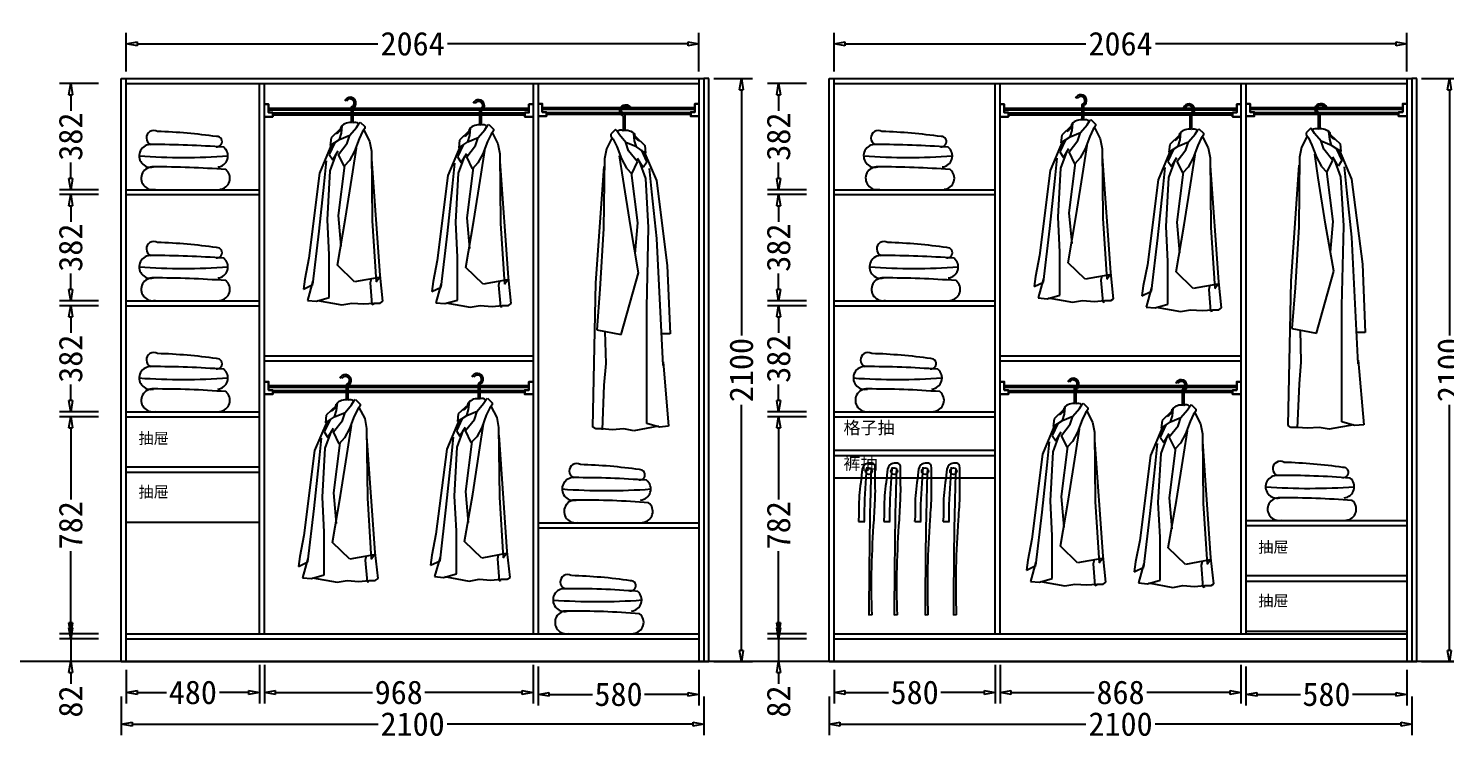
# Model space of a CAD drawing. Header units: millimetres. Extents: x 304407 to 361076, y -1262425 to -1203358.
# Drawn here: x 316973 to 322080, y -1225863 to -1223301 of the extents above; entities that cross this region are included whole.
import ezdxf

# ---------------------------------------------------------------- set-up
doc = ezdxf.new("R2010")
doc.units = ezdxf.units.MM
doc.header["$LTSCALE"] = 20
doc.layers.get('Defpoints').update_dxf_attribs({"color": 250})
for name, color, linetype in [('4', 1, 'Continuous'), ('6', 6, 'Continuous'), ('8', 8, 'Continuous'), ('LAYER10', 11, 'Continuous'), ('LAYER8', 11, 'Continuous'), ('图层3', 4, 'Continuous'), ('墙体', 40, 'Continuous')]:
    doc.layers.add(name, color=color, linetype=linetype)
doc.styles.get("Standard").update_dxf_attribs({"font": 'SimSun.ttf', "height": 85})
doc.styles.add('text', font='SimSun.ttf', dxfattribs={"height": 85})
doc.dimstyles.new('周文晶', dxfattribs={"dimtxt": 70, "dimasz": 40, "dimexe": 40, "dimexo": 30, "dimgap": 10, "dimtad": 0, "dimdec": 0, "dimtxsty": 'Standard', "dimblk": 'CLOSEDBLANK', "dimcen": 200, "dimclrd": 256, "dimclre": 256, "dimadec": 0, "dimazin": 0, "dimtfac": 1, "dimtdec": 0, "dimtmove": 0, "dimatfit": 3, "dimldrblk": 'CLOSEDBLANK', "dimfxl": 100, "dimfxlon": 1, "dimarcsym": 0})

# ---------------------------------------------------------------- blocks, each defined once
blk = doc.blocks.new('_ClosedBlank')
at = {"color": 0, "linetype": 'ByBlock', "lineweight": -2}
for p, q in [((-1, 0.17), (0, 0)), ((-1, 0.17), (-1, -0.17)), ((0, 0), (-1, -0.17))]:
    blk.add_line(p, q, dxfattribs=at)
blk = doc.blocks.new('*D785')
at = {"lineweight": -2, "transparency": 16777216}
for p, q in [((317325.4, -1225611.8), (317325.4, -1225733.3)), ((317805.4, -1225593.3), (317805.4, -1225733.3)), ((317365.4, -1225693.3), (317470, -1225693.3)), ((317765.4, -1225693.3), (317660.9, -1225693.3))]:
    blk.add_line(p, q, dxfattribs=at)
at = {"layer": 'Defpoints', "color": 0, "transparency": 16777216}
for p in [(317805.4, -1225481.8), (317325.4, -1225581.8), (317805.4, -1225693.3)]:
    blk.add_point(p, dxfattribs=at)
at = {"lineweight": -2, "transparency": 16777216, "xscale": 40, "yscale": 40, "zscale": 40, "rotation": 180}
blk.add_blockref('_ClosedBlank', (317325.4, -1225693.3), dxfattribs=at)
at = {"lineweight": -2, "transparency": 16777216, "xscale": 40, "yscale": 40, "zscale": 40}
blk.add_blockref('_ClosedBlank', (317805.4, -1225693.3), dxfattribs=at)
at = {"color": 0, "transparency": 16777216, "insert": (317565.4, -1225693.3), "char_height": 85, "attachment_point": 5}
blk.add_mtext('480', dxfattribs=at)
blk = doc.blocks.new('*D786')
at = {"lineweight": -2, "transparency": 16777216}
for p, q in [((317823.4, -1225593.3), (317823.4, -1225733.3)), ((318791.4, -1225593.3), (318791.4, -1225733.3)), ((317863.4, -1225693.3), (318212.9, -1225693.3)), ((318751.4, -1225693.3), (318402, -1225693.3))]:
    blk.add_line(p, q, dxfattribs=at)
at = {"layer": 'Defpoints', "color": 0, "transparency": 16777216}
for p in [(317823.4, -1223499.8), (318791.4, -1225481.8), (318791.4, -1225693.3)]:
    blk.add_point(p, dxfattribs=at)
at = {"lineweight": -2, "transparency": 16777216, "xscale": 40, "yscale": 40, "zscale": 40, "rotation": 180}
blk.add_blockref('_ClosedBlank', (317823.4, -1225693.3), dxfattribs=at)
at = {"lineweight": -2, "transparency": 16777216, "xscale": 40, "yscale": 40, "zscale": 40}
blk.add_blockref('_ClosedBlank', (318791.4, -1225693.3), dxfattribs=at)
at = {"color": 0, "transparency": 16777216, "insert": (318307.4, -1225693.3), "char_height": 85, "attachment_point": 5}
blk.add_mtext('968', dxfattribs=at)
blk = doc.blocks.new('*D787')
at = {"lineweight": -2, "transparency": 16777216}
for p, q in [((317325.4, -1223456.4), (317325.4, -1223316.4)), ((319389.4, -1223456.4), (319389.4, -1223316.4)), ((317365.4, -1223356.4), (318231.7, -1223356.4)), ((319349.4, -1223356.4), (318483.1, -1223356.4))]:
    blk.add_line(p, q, dxfattribs=at)
at = {"layer": 'Defpoints', "color": 0, "transparency": 16777216}
for p in [(319389.4, -1223356.4), (317325.4, -1223499.8), (319389.4, -1223499.8)]:
    blk.add_point(p, dxfattribs=at)
at = {"lineweight": -2, "transparency": 16777216, "xscale": 40, "yscale": 40, "zscale": 40, "rotation": 180}
blk.add_blockref('_ClosedBlank', (317325.4, -1223356.4), dxfattribs=at)
at = {"lineweight": -2, "transparency": 16777216, "xscale": 40, "yscale": 40, "zscale": 40}
blk.add_blockref('_ClosedBlank', (319389.4, -1223356.4), dxfattribs=at)
at = {"color": 0, "transparency": 16777216, "insert": (318357.4, -1223356.4), "char_height": 85, "attachment_point": 5}
blk.add_mtext('2064', dxfattribs=at)
blk = doc.blocks.new('*D788')
at = {"lineweight": -2, "transparency": 16777216}
for p, q in [((317307.4, -1225707.4), (317307.4, -1225847.4)), ((319407.4, -1225707.4), (319407.4, -1225847.4)), ((317347.4, -1225807.4), (318232.7, -1225807.4)), ((319367.4, -1225807.4), (318482.2, -1225807.4))]:
    blk.add_line(p, q, dxfattribs=at)
at = {"layer": 'Defpoints', "color": 0, "transparency": 16777216}
for p in [(317307.4, -1225581.8), (319407.4, -1225581.8), (319407.4, -1225807.4)]:
    blk.add_point(p, dxfattribs=at)
at = {"lineweight": -2, "transparency": 16777216, "xscale": 40, "yscale": 40, "zscale": 40, "rotation": 180}
blk.add_blockref('_ClosedBlank', (317307.4, -1225807.4), dxfattribs=at)
at = {"lineweight": -2, "transparency": 16777216, "xscale": 40, "yscale": 40, "zscale": 40}
blk.add_blockref('_ClosedBlank', (319407.4, -1225807.4), dxfattribs=at)
at = {"color": 0, "transparency": 16777216, "insert": (318357.4, -1225807.4), "char_height": 85, "attachment_point": 5}
blk.add_mtext('2100', dxfattribs=at)
blk = doc.blocks.new('*D789')
at = {"lineweight": -2, "transparency": 16777216}
for p, q in [((317125.2, -1225459.8), (317125.2, -1225419.8)), ((317225.2, -1225499.8), (317085.2, -1225499.8)), ((317125.2, -1225499.8), (317125.2, -1225581.8)), ((317225.2, -1225581.8), (317085.2, -1225581.8)), ((317125.2, -1225621.8), (317125.2, -1225661.8))]:
    blk.add_line(p, q, dxfattribs=at)
at = {"layer": 'Defpoints', "color": 0, "transparency": 16777216}
for p in [(317125.2, -1225499.8), (317325.4, -1225499.8), (317307.4, -1225581.8)]:
    blk.add_point(p, dxfattribs=at)
at = {"lineweight": -2, "transparency": 16777216, "xscale": 40, "yscale": 40, "zscale": 40}
for p, rotation in [((317125.2, -1225499.8), 270), ((317125.2, -1225581.8), 90)]:
    blk.add_blockref('_ClosedBlank', p, dxfattribs=dict(at, rotation=rotation))
at = {"color": 0, "transparency": 16777216, "insert": (317125.2, -1225725.9), "char_height": 85, "attachment_point": 5, "rotation": 90}
blk.add_mtext('82', dxfattribs=at)
blk = doc.blocks.new('*D790')
at = {"lineweight": -2, "transparency": 16777216}
for p, q in [((317225.2, -1224699.8), (317085.2, -1224699.8)), ((317125.2, -1224739.8), (317125.2, -1224997.7)), ((317125.2, -1225441.8), (317125.2, -1225183.9)), ((317225.2, -1225481.8), (317085.2, -1225481.8))]:
    blk.add_line(p, q, dxfattribs=at)
at = {"layer": 'Defpoints', "color": 0, "transparency": 16777216}
for p in [(317125.2, -1224699.8), (317325.4, -1224699.8), (317325.4, -1225481.8)]:
    blk.add_point(p, dxfattribs=at)
at = {"lineweight": -2, "transparency": 16777216, "xscale": 40, "yscale": 40, "zscale": 40}
for p, rotation in [((317125.2, -1224699.8), 90), ((317125.2, -1225481.8), 270)]:
    blk.add_blockref('_ClosedBlank', p, dxfattribs=dict(at, rotation=rotation))
at = {"color": 0, "transparency": 16777216, "insert": (317125.2, -1225090.8), "char_height": 85, "attachment_point": 5, "rotation": 90}
blk.add_mtext('782', dxfattribs=at)
blk = doc.blocks.new('*D791')
at = {"lineweight": -2, "transparency": 16777216}
for p, q in [((317225.2, -1224299.8), (317085.2, -1224299.8)), ((317125.2, -1224339.8), (317125.2, -1224397.4)), ((317125.2, -1224641.8), (317125.2, -1224584.1)), ((317225.2, -1224681.8), (317085.2, -1224681.8))]:
    blk.add_line(p, q, dxfattribs=at)
at = {"layer": 'Defpoints', "color": 0, "transparency": 16777216}
for p in [(317125.2, -1224299.8), (317325.4, -1224299.8), (317325.4, -1224681.8)]:
    blk.add_point(p, dxfattribs=at)
at = {"lineweight": -2, "transparency": 16777216, "xscale": 40, "yscale": 40, "zscale": 40}
for p, rotation in [((317125.2, -1224299.8), 90), ((317125.2, -1224681.8), 270)]:
    blk.add_blockref('_ClosedBlank', p, dxfattribs=dict(at, rotation=rotation))
at = {"color": 0, "transparency": 16777216, "insert": (317125.2, -1224490.8), "char_height": 85, "attachment_point": 5, "rotation": 90}
blk.add_mtext('382', dxfattribs=at)
blk = doc.blocks.new('*D792')
at = {"lineweight": -2, "transparency": 16777216}
for p, q in [((317225.2, -1223899.8), (317085.2, -1223899.8)), ((317125.2, -1223939.8), (317125.2, -1223997.4)), ((317125.2, -1224241.8), (317125.2, -1224184.1)), ((317225.2, -1224281.8), (317085.2, -1224281.8))]:
    blk.add_line(p, q, dxfattribs=at)
at = {"layer": 'Defpoints', "color": 0, "transparency": 16777216}
for p in [(317125.2, -1223899.8), (317325.4, -1223899.8), (317325.4, -1224281.8)]:
    blk.add_point(p, dxfattribs=at)
at = {"lineweight": -2, "transparency": 16777216, "xscale": 40, "yscale": 40, "zscale": 40}
for p, rotation in [((317125.2, -1223899.8), 90), ((317125.2, -1224281.8), 270)]:
    blk.add_blockref('_ClosedBlank', p, dxfattribs=dict(at, rotation=rotation))
at = {"color": 0, "transparency": 16777216, "insert": (317125.2, -1224090.8), "char_height": 85, "attachment_point": 5, "rotation": 90}
blk.add_mtext('382', dxfattribs=at)
blk = doc.blocks.new('*D793')
at = {"lineweight": -2, "transparency": 16777216}
for p, q in [((317225.2, -1223499.8), (317085.2, -1223499.8)), ((317125.2, -1223539.8), (317125.2, -1223597.4)), ((317125.2, -1223841.8), (317125.2, -1223784.1)), ((317225.2, -1223881.8), (317085.2, -1223881.8))]:
    blk.add_line(p, q, dxfattribs=at)
at = {"layer": 'Defpoints', "color": 0, "transparency": 16777216}
for p in [(317125.2, -1223499.8), (317325.4, -1223499.8), (317325.4, -1223881.8)]:
    blk.add_point(p, dxfattribs=at)
at = {"lineweight": -2, "transparency": 16777216, "xscale": 40, "yscale": 40, "zscale": 40}
for p, rotation in [((317125.2, -1223499.8), 90), ((317125.2, -1223881.8), 270)]:
    blk.add_blockref('_ClosedBlank', p, dxfattribs=dict(at, rotation=rotation))
at = {"color": 0, "transparency": 16777216, "insert": (317125.2, -1223690.8), "char_height": 85, "attachment_point": 5, "rotation": 90}
blk.add_mtext('382', dxfattribs=at)
blk = doc.blocks.new('*D794')
at = {"lineweight": -2, "transparency": 16777216}
for p, q in [((319442.3, -1223481.8), (319582.3, -1223481.8)), ((319542.3, -1223521.8), (319542.3, -1224407)), ((319542.3, -1225541.8), (319542.3, -1224656.5)), ((319442.3, -1225581.8), (319582.3, -1225581.8))]:
    blk.add_line(p, q, dxfattribs=at)
at = {"layer": 'Defpoints', "color": 0, "transparency": 16777216}
for p in [(319407.4, -1223481.8), (319542.3, -1223481.8), (319407.4, -1225581.8)]:
    blk.add_point(p, dxfattribs=at)
at = {"lineweight": -2, "transparency": 16777216, "xscale": 40, "yscale": 40, "zscale": 40}
for p, rotation in [((319542.3, -1223481.8), 90), ((319542.3, -1225581.8), 270)]:
    blk.add_blockref('_ClosedBlank', p, dxfattribs=dict(at, rotation=rotation))
at = {"color": 0, "transparency": 16777216, "insert": (319542.3, -1224531.8), "char_height": 85, "attachment_point": 5, "rotation": 90}
blk.add_mtext('2100', dxfattribs=at)
blk = doc.blocks.new('*D795')
at = {"lineweight": -2, "transparency": 16777216}
for p, q in [((318809.4, -1225600), (318809.4, -1225740)), ((319389.4, -1225611.8), (319389.4, -1225740)), ((318849.4, -1225700), (319005.4, -1225700)), ((319349.4, -1225700), (319193.5, -1225700))]:
    blk.add_line(p, q, dxfattribs=at)
at = {"layer": 'Defpoints', "color": 0, "transparency": 16777216}
for p in [(318809.4, -1225481.8), (319389.4, -1225581.8), (319389.4, -1225700)]:
    blk.add_point(p, dxfattribs=at)
at = {"lineweight": -2, "transparency": 16777216, "xscale": 40, "yscale": 40, "zscale": 40, "rotation": 180}
blk.add_blockref('_ClosedBlank', (318809.4, -1225700), dxfattribs=at)
at = {"lineweight": -2, "transparency": 16777216, "xscale": 40, "yscale": 40, "zscale": 40}
blk.add_blockref('_ClosedBlank', (319389.4, -1225700), dxfattribs=at)
at = {"color": 0, "transparency": 16777216, "insert": (319099.4, -1225700), "char_height": 85, "attachment_point": 5}
blk.add_mtext('580', dxfattribs=at)
blk = doc.blocks.new('*D807')
at = {"lineweight": -2, "transparency": 16777216}
for p, q in [((319876.5, -1225611.8), (319876.5, -1225733.3)), ((320456.5, -1225593.3), (320456.5, -1225733.3)), ((319916.5, -1225693.3), (320072.5, -1225693.3)), ((320416.5, -1225693.3), (320260.6, -1225693.3))]:
    blk.add_line(p, q, dxfattribs=at)
at = {"layer": 'Defpoints', "color": 0, "transparency": 16777216}
for p in [(320456.5, -1225481.8), (319876.5, -1225581.8), (320456.5, -1225693.3)]:
    blk.add_point(p, dxfattribs=at)
at = {"lineweight": -2, "transparency": 16777216, "xscale": 40, "yscale": 40, "zscale": 40, "rotation": 180}
blk.add_blockref('_ClosedBlank', (319876.5, -1225693.3), dxfattribs=at)
at = {"lineweight": -2, "transparency": 16777216, "xscale": 40, "yscale": 40, "zscale": 40}
blk.add_blockref('_ClosedBlank', (320456.5, -1225693.3), dxfattribs=at)
at = {"color": 0, "transparency": 16777216, "insert": (320166.5, -1225693.3), "char_height": 85, "attachment_point": 5}
blk.add_mtext('580', dxfattribs=at)
blk = doc.blocks.new('*D808')
at = {"lineweight": -2, "transparency": 16777216}
for p, q in [((320474.5, -1225593.3), (320474.5, -1225733.3)), ((321342.5, -1225593.3), (321342.5, -1225733.3)), ((320514.5, -1225693.3), (320814, -1225693.3)), ((321302.5, -1225693.3), (321003.1, -1225693.3))]:
    blk.add_line(p, q, dxfattribs=at)
at = {"layer": 'Defpoints', "color": 0, "transparency": 16777216}
for p in [(320474.5, -1223499.8), (321342.5, -1225481.8), (321342.5, -1225693.3)]:
    blk.add_point(p, dxfattribs=at)
at = {"lineweight": -2, "transparency": 16777216, "xscale": 40, "yscale": 40, "zscale": 40, "rotation": 180}
blk.add_blockref('_ClosedBlank', (320474.5, -1225693.3), dxfattribs=at)
at = {"lineweight": -2, "transparency": 16777216, "xscale": 40, "yscale": 40, "zscale": 40}
blk.add_blockref('_ClosedBlank', (321342.5, -1225693.3), dxfattribs=at)
at = {"color": 0, "transparency": 16777216, "insert": (320908.5, -1225693.3), "char_height": 85, "attachment_point": 5}
blk.add_mtext('868', dxfattribs=at)
blk = doc.blocks.new('*D809')
at = {"lineweight": -2, "transparency": 16777216}
for p, q in [((319876.5, -1223456.4), (319876.5, -1223316.4)), ((321940.5, -1223456.4), (321940.5, -1223316.4)), ((319916.5, -1223356.4), (320782.9, -1223356.4)), ((321900.5, -1223356.4), (321034.2, -1223356.4))]:
    blk.add_line(p, q, dxfattribs=at)
at = {"layer": 'Defpoints', "color": 0, "transparency": 16777216}
for p in [(321940.5, -1223356.4), (319876.5, -1223499.8), (321940.5, -1223499.8)]:
    blk.add_point(p, dxfattribs=at)
at = {"lineweight": -2, "transparency": 16777216, "xscale": 40, "yscale": 40, "zscale": 40, "rotation": 180}
blk.add_blockref('_ClosedBlank', (319876.5, -1223356.4), dxfattribs=at)
at = {"lineweight": -2, "transparency": 16777216, "xscale": 40, "yscale": 40, "zscale": 40}
blk.add_blockref('_ClosedBlank', (321940.5, -1223356.4), dxfattribs=at)
at = {"color": 0, "transparency": 16777216, "insert": (320908.5, -1223356.4), "char_height": 85, "attachment_point": 5}
blk.add_mtext('2064', dxfattribs=at)
blk = doc.blocks.new('*D810')
at = {"lineweight": -2, "transparency": 16777216}
for p, q in [((319858.5, -1225707.4), (319858.5, -1225847.4)), ((321958.5, -1225707.4), (321958.5, -1225847.4)), ((319898.5, -1225807.4), (320783.8, -1225807.4)), ((321918.5, -1225807.4), (321033.3, -1225807.4))]:
    blk.add_line(p, q, dxfattribs=at)
at = {"layer": 'Defpoints', "color": 0, "transparency": 16777216}
for p in [(319858.5, -1225581.8), (321958.5, -1225581.8), (321958.5, -1225807.4)]:
    blk.add_point(p, dxfattribs=at)
at = {"lineweight": -2, "transparency": 16777216, "xscale": 40, "yscale": 40, "zscale": 40, "rotation": 180}
blk.add_blockref('_ClosedBlank', (319858.5, -1225807.4), dxfattribs=at)
at = {"lineweight": -2, "transparency": 16777216, "xscale": 40, "yscale": 40, "zscale": 40}
blk.add_blockref('_ClosedBlank', (321958.5, -1225807.4), dxfattribs=at)
at = {"color": 0, "transparency": 16777216, "insert": (320908.5, -1225807.4), "char_height": 85, "attachment_point": 5}
blk.add_mtext('2100', dxfattribs=at)
blk = doc.blocks.new('*D811')
at = {"lineweight": -2, "transparency": 16777216}
for p, q in [((319676.3, -1225459.8), (319676.3, -1225419.8)), ((319776.3, -1225499.8), (319636.3, -1225499.8)), ((319676.3, -1225499.8), (319676.3, -1225581.8)), ((319776.3, -1225581.8), (319636.3, -1225581.8)), ((319676.3, -1225621.8), (319676.3, -1225661.8))]:
    blk.add_line(p, q, dxfattribs=at)
at = {"layer": 'Defpoints', "color": 0, "transparency": 16777216}
for p in [(319676.3, -1225499.8), (319876.5, -1225499.8), (319858.5, -1225581.8)]:
    blk.add_point(p, dxfattribs=at)
at = {"lineweight": -2, "transparency": 16777216, "xscale": 40, "yscale": 40, "zscale": 40}
for p, rotation in [((319676.3, -1225499.8), 270), ((319676.3, -1225581.8), 90)]:
    blk.add_blockref('_ClosedBlank', p, dxfattribs=dict(at, rotation=rotation))
at = {"color": 0, "transparency": 16777216, "insert": (319676.3, -1225725.9), "char_height": 85, "attachment_point": 5, "rotation": 90}
blk.add_mtext('82', dxfattribs=at)
blk = doc.blocks.new('*D812')
at = {"lineweight": -2, "transparency": 16777216}
for p, q in [((319776.3, -1224699.8), (319636.3, -1224699.8)), ((319676.3, -1224739.8), (319676.3, -1224997.7)), ((319676.3, -1225441.8), (319676.3, -1225183.9)), ((319776.3, -1225481.8), (319636.3, -1225481.8))]:
    blk.add_line(p, q, dxfattribs=at)
at = {"layer": 'Defpoints', "color": 0, "transparency": 16777216}
for p in [(319676.3, -1224699.8), (319876.5, -1224699.8), (319876.5, -1225481.8)]:
    blk.add_point(p, dxfattribs=at)
at = {"lineweight": -2, "transparency": 16777216, "xscale": 40, "yscale": 40, "zscale": 40}
for p, rotation in [((319676.3, -1224699.8), 90), ((319676.3, -1225481.8), 270)]:
    blk.add_blockref('_ClosedBlank', p, dxfattribs=dict(at, rotation=rotation))
at = {"color": 0, "transparency": 16777216, "insert": (319676.3, -1225090.8), "char_height": 85, "attachment_point": 5, "rotation": 90}
blk.add_mtext('782', dxfattribs=at)
blk = doc.blocks.new('*D813')
at = {"lineweight": -2, "transparency": 16777216}
for p, q in [((319776.3, -1224299.8), (319636.3, -1224299.8)), ((319676.3, -1224339.8), (319676.3, -1224397.4)), ((319676.3, -1224641.8), (319676.3, -1224584.1)), ((319776.3, -1224681.8), (319636.3, -1224681.8))]:
    blk.add_line(p, q, dxfattribs=at)
at = {"layer": 'Defpoints', "color": 0, "transparency": 16777216}
for p in [(319676.3, -1224299.8), (319876.5, -1224299.8), (319876.5, -1224681.8)]:
    blk.add_point(p, dxfattribs=at)
at = {"lineweight": -2, "transparency": 16777216, "xscale": 40, "yscale": 40, "zscale": 40}
for p, rotation in [((319676.3, -1224299.8), 90), ((319676.3, -1224681.8), 270)]:
    blk.add_blockref('_ClosedBlank', p, dxfattribs=dict(at, rotation=rotation))
at = {"color": 0, "transparency": 16777216, "insert": (319676.3, -1224490.8), "char_height": 85, "attachment_point": 5, "rotation": 90}
blk.add_mtext('382', dxfattribs=at)
blk = doc.blocks.new('*D814')
at = {"lineweight": -2, "transparency": 16777216}
for p, q in [((319776.3, -1223899.8), (319636.3, -1223899.8)), ((319676.3, -1223939.8), (319676.3, -1223997.4)), ((319676.3, -1224241.8), (319676.3, -1224184.1)), ((319776.3, -1224281.8), (319636.3, -1224281.8))]:
    blk.add_line(p, q, dxfattribs=at)
at = {"layer": 'Defpoints', "color": 0, "transparency": 16777216}
for p in [(319676.3, -1223899.8), (319876.5, -1223899.8), (319876.5, -1224281.8)]:
    blk.add_point(p, dxfattribs=at)
at = {"lineweight": -2, "transparency": 16777216, "xscale": 40, "yscale": 40, "zscale": 40}
for p, rotation in [((319676.3, -1223899.8), 90), ((319676.3, -1224281.8), 270)]:
    blk.add_blockref('_ClosedBlank', p, dxfattribs=dict(at, rotation=rotation))
at = {"color": 0, "transparency": 16777216, "insert": (319676.3, -1224090.8), "char_height": 85, "attachment_point": 5, "rotation": 90}
blk.add_mtext('382', dxfattribs=at)
blk = doc.blocks.new('*D815')
at = {"lineweight": -2, "transparency": 16777216}
for p, q in [((319776.3, -1223499.8), (319636.3, -1223499.8)), ((319676.3, -1223539.8), (319676.3, -1223597.4)), ((319676.3, -1223841.8), (319676.3, -1223784.1)), ((319776.3, -1223881.8), (319636.3, -1223881.8))]:
    blk.add_line(p, q, dxfattribs=at)
at = {"layer": 'Defpoints', "color": 0, "transparency": 16777216}
for p in [(319676.3, -1223499.8), (319876.5, -1223499.8), (319876.5, -1223881.8)]:
    blk.add_point(p, dxfattribs=at)
at = {"lineweight": -2, "transparency": 16777216, "xscale": 40, "yscale": 40, "zscale": 40}
for p, rotation in [((319676.3, -1223499.8), 90), ((319676.3, -1223881.8), 270)]:
    blk.add_blockref('_ClosedBlank', p, dxfattribs=dict(at, rotation=rotation))
at = {"color": 0, "transparency": 16777216, "insert": (319676.3, -1223690.8), "char_height": 85, "attachment_point": 5, "rotation": 90}
blk.add_mtext('382', dxfattribs=at)
blk = doc.blocks.new('*D816')
at = {"lineweight": -2, "transparency": 16777216}
for p, q in [((321993.4, -1223481.8), (322133.4, -1223481.8)), ((322093.4, -1223521.8), (322093.4, -1224407)), ((322093.4, -1225541.8), (322093.4, -1224656.5)), ((321993.4, -1225581.8), (322133.4, -1225581.8))]:
    blk.add_line(p, q, dxfattribs=at)
at = {"layer": 'Defpoints', "color": 0, "transparency": 16777216}
for p in [(321958.5, -1223481.8), (322093.4, -1223481.8), (321958.5, -1225581.8)]:
    blk.add_point(p, dxfattribs=at)
at = {"lineweight": -2, "transparency": 16777216, "xscale": 40, "yscale": 40, "zscale": 40}
for p, rotation in [((322093.4, -1223481.8), 90), ((322093.4, -1225581.8), 270)]:
    blk.add_blockref('_ClosedBlank', p, dxfattribs=dict(at, rotation=rotation))
at = {"color": 0, "transparency": 16777216, "insert": (322093.4, -1224531.8), "char_height": 85, "attachment_point": 5, "rotation": 90}
blk.add_mtext('2100', dxfattribs=at)
blk = doc.blocks.new('*D817')
at = {"lineweight": -2, "transparency": 16777216}
for p, q in [((321360.5, -1225600), (321360.5, -1225740)), ((321940.5, -1225611.8), (321940.5, -1225740)), ((321400.5, -1225700), (321556.5, -1225700)), ((321900.5, -1225700), (321744.6, -1225700))]:
    blk.add_line(p, q, dxfattribs=at)
at = {"layer": 'Defpoints', "color": 0, "transparency": 16777216}
for p in [(321360.5, -1225481.8), (321940.5, -1225581.8), (321940.5, -1225700)]:
    blk.add_point(p, dxfattribs=at)
at = {"lineweight": -2, "transparency": 16777216, "xscale": 40, "yscale": 40, "zscale": 40, "rotation": 180}
blk.add_blockref('_ClosedBlank', (321360.5, -1225700), dxfattribs=at)
at = {"lineweight": -2, "transparency": 16777216, "xscale": 40, "yscale": 40, "zscale": 40}
blk.add_blockref('_ClosedBlank', (321940.5, -1225700), dxfattribs=at)
at = {"color": 0, "transparency": 16777216, "insert": (321650.5, -1225700), "char_height": 85, "attachment_point": 5}
blk.add_mtext('580', dxfattribs=at)
blk = doc.blocks.new('A$C1C5764E0')
at = {"layer": '8'}
for p, q in [((172.3, 708.4), (172.3, 657.4)), ((178.3, 708.4), (178.3, 657.4)), ((135.3, 635.3), (99.9, 601.9)), ((130.4, 596.4), (137.4, 618.5)), ((137.4, 618.5), (140.1, 644.9)), ((167.9, 611.6), (191.5, 639.3)), ((191.5, 639.3), (201.2, 654.6)), ((201.2, 654.6), (205.3, 658.7)), ((213.6, 624.1), (201.2, 597.8)), ((205.3, 658.7), (222, 642.1)), ((222, 635.2), (213.6, 624.1)), ((217.8, 629.6), (238.6, 589.4)), ((222, 642.1), (222, 635.2)), ((103, 580.9), (58.4, 475.1)), ((113.7, 585.2), (93.2, 541.7)), ((99.9, 601.9), (97.1, 574.2)), ((97.1, 574.2), (130.4, 596.4)), ((126.3, 542.3), (158.2, 582.5)), ((130.4, 596.4), (167.9, 611.6)), ((158.2, 582.5), (167.9, 611.6)), ((178.3, 479.5), (191.3, 564.6)), ((201.2, 597.8), (184.5, 553.4)), ((238.6, 589.4), (245.5, 553.4)), ((75, 435), (83.4, 518.8)), ((93.2, 541.7), (106.3, 522.1)), ((96.5, 482.8), (119.4, 544.9)), ((106.3, 522.1), (125.9, 554.7)), ((147.1, 499.3), (126.3, 542.3)), ((166.5, 520.1), (147.1, 499.3)), ((184.5, 553.4), (166.5, 520.1)), ((245.5, 553.4), (248.3, 302.5)), ((276.4, 106.8), (247, 525.3)), ((58.4, 475.1), (19.5, 168.8)), ((86.6, 306.3), (96.5, 482.8)), ((148.8, 502.4), (125.9, 322.6)), ((152.1, 312.8), (178.3, 479.5)), ((57, 265.8), (75, 435)), ((122.6, 142.8), (152.1, 312.8)), ((125.9, 322.6), (135.7, 211.4)), ((34.3, 73.1), (57, 265.8)), ((93.2, 180.9), (86.6, 306.3)), ((248.3, 302.5), (262.2, 83.5)), ((19.5, 168.8), (4.8, 92.7)), ((93.2, 26.2), (93.2, 180.9)), ((184.8, 82.8), (122.6, 142.8)), ((286.7, 13.1), (276.4, 106.8)), ((4.8, 92.7), (0, 56.7)), ((0, 56.7), (34.3, 73.1)), ((34.3, 86.2), (14.7, 16.3)), ((273.1, 99.1), (184.8, 82.8)), ((244.2, 93.8), (240.9, 79.6)), ((240.9, 79.6), (247.4, 1.1)), ((262.2, 83.5), (273.1, 99.1)), ((14.7, 16.3), (47.4, 13.1)), ((47.4, 13.1), (93.2, 26.2)), ((50.7, 16.3), (139, 0)), ((139, 0), (175, 6.5)), ((175, 6.5), (217.5, 3.3)), ((217.5, 3.3), (253.5, 6.5)), ((247.4, 1.1), (254, 3.3)), ((253.5, 6.5), (276.9, 6.5)), ((276.9, 6.5), (286.7, 13.1))]:
    blk.add_line(p, q, dxfattribs=at)
for centre, radius, start, end in [((168.9, 727.1), 20.9, 296.6338, 159.5285), ((168.9, 727.1), 14.9, 296.6338, 150.6175), ((175.9, 709.9), 3.91, 94.6712, 201.9626), ((110.9, 641.2), 25.1, 286.2636, 2.0248), ((168.9, 613.1), 43.9, 77.6993, 138.5966), ((186.2, 639.8), 18, 42.48, 116.3392)]:
    blk.add_arc(centre, radius, start, end, dxfattribs=at)
blk = doc.blocks.new('A$C4F477F88')
at = {"layer": 'LAYER10'}
blk.add_blockref('A$C1C5764E0', (0, 0), dxfattribs=at)
blk = doc.blocks.new('A$C5E603B19')
at = {"layer": 'LAYER8'}
blk.add_blockref('A$C4F477F88', (0, 0), dxfattribs=at)
blk = doc.blocks.new('A$C1B0A679D')
at = {"layer": '图层3'}
blk.add_blockref('A$C5E603B19', (0, 0), dxfattribs=at)
blk = doc.blocks.new('A$C52EB379C')
at = {"layer": '8'}
for p, q in [((163.3, 1134.6), (163.3, 1083.5)), ((169.3, 1134.6), (169.3, 1083.5)), ((182.5, 1065.5), (192.3, 1080.7)), ((192.3, 1080.7), (196.4, 1084.9)), ((196.4, 1084.9), (213.1, 1068.3)), ((91, 1028.1), (88.2, 1000.3)), ((88.2, 1000.3), (121.5, 1022.5)), ((126.4, 1061.5), (91, 1028.1)), ((121.5, 1022.5), (128.4, 1044.7)), ((121.5, 1022.5), (159, 1037.8)), ((128.4, 1044.7), (131.2, 1071)), ((149.3, 1008.7), (159, 1037.8)), ((159, 1037.8), (182.5, 1065.5)), ((192.3, 1023.9), (175.6, 979.5)), ((204.7, 1050.2), (192.3, 1023.9)), ((213.1, 1061.3), (204.7, 1050.2)), ((208.9, 1055.8), (229.7, 1015.6)), ((213.1, 1068.3), (213.1, 1061.3)), ((94.1, 1007.1), (49.5, 901.3)), ((104.8, 1011.4), (84.3, 967.8)), ((87.6, 909), (110.5, 971.1)), ((97.4, 948.2), (117, 980.9)), ((117.4, 968.5), (149.3, 1008.7)), ((175.6, 979.5), (157.6, 946.3)), ((169.3, 905.7), (182.4, 990.7)), ((229.7, 1015.6), (236.6, 979.5)), ((236.6, 979.5), (239.4, 728.7)), ((66.1, 861.1), (74.5, 944.9)), ((84.3, 967.8), (97.4, 948.2)), ((139.9, 928.6), (117, 748.8)), ((138.2, 925.5), (117.4, 968.5)), ((157.6, 946.3), (138.2, 925.5)), ((267.5, 533), (238.1, 951.5)), ((49.5, 901.3), (10.6, 595)), ((77.7, 732.4), (87.6, 909)), ((143.2, 738.9), (169.3, 905.7)), ((48.1, 692), (66.1, 861.1)), ((84.3, 444.7), (77.7, 732.4)), ((113.7, 568.9), (143.2, 738.9)), ((117, 748.8), (126.8, 637.6)), ((239.4, 728.7), (253.3, 509.7)), ((25.4, 235.4), (48.1, 692)), ((10.6, 595), (0, 349)), ((175.9, 346.6), (113.7, 568.9)), ((277.8, 13.1), (267.5, 533)), ((253.3, 509.7), (264.2, 362.9)), ((84.3, 26.2), (84.3, 444.7)), ((264.2, 362.9), (175.9, 346.6)), ((235.3, 357.6), (232, 242)), ((0, 349), (31, 349)), ((25.4, 248.5), (5.8, 16.3)), ((232, 242), (238.5, 163.5)), ((238.5, 163.5), (245.1, 3.3)), ((5.8, 16.3), (38.5, 13.1)), ((38.5, 13.1), (84.3, 26.2)), ((41.7, 16.3), (130.1, 0)), ((130.1, 0), (166.1, 6.5)), ((166.1, 6.5), (208.6, 3.3)), ((208.6, 3.3), (244.6, 6.5)), ((244.6, 6.5), (268, 6.5)), ((268, 6.5), (277.8, 13.1))]:
    blk.add_line(p, q, dxfattribs=at)
for centre, radius, start, end in [((160, 1153.2), 20.9, 296.6338, 159.5285), ((160, 1153.2), 14.9, 296.6338, 150.6175), ((167, 1136), 3.91, 94.6712, 201.9626), ((160, 1039.2), 43.9, 77.6993, 138.5966), ((177.3, 1066), 18, 42.48, 116.3392), ((102, 1067.4), 25.1, 286.2636, 2.0248)]:
    blk.add_arc(centre, radius, start, end, dxfattribs=at)
blk = doc.blocks.new('A$C05785CA5')
at = {"layer": 'LAYER10'}
blk.add_blockref('A$C52EB379C', (0, 0), dxfattribs=at)
blk = doc.blocks.new('A$C100967EE')
at = {"layer": 'LAYER10'}
blk.add_blockref('A$C05785CA5', (0, 0), dxfattribs=at)
blk = doc.blocks.new('A$C65D30603')
at = {"layer": 'LAYER8'}
blk.add_blockref('A$C100967EE', (0, 0), dxfattribs=at)
blk = doc.blocks.new('A$C50CE712E')
at = {"layer": '图层3'}
blk.add_blockref('A$C65D30603', (0, 0), dxfattribs=at)
blk = doc.blocks.new('A$C11F00F61')
at = {"color": 8}
blk.add_line((48.2, 0), (290.3, 1.2), dxfattribs=at)
at = {"layer": '墙体', "color": 8}
for centre, radius, start, end in [((52.6, 186.6), 26.7, 59.8021, 244.0801), ((9.8, -1698.7), 1909.1, 81.8981, 88.3112), ((41, 121.6), 41, 86.0834, 284.0988), ((53.8, -3125.6), 3288.1, 85.6244, 90.1755), ((280.3, 173), 18.4, 260.1551, 94.4157), ((159.2, 2329.1), 2213.2, 265.8756, 274.159), ((279.7, 121.7), 40, 274.9406, 51.3165), ((48.2, 41), 41, 86.0834, 284.0988), ((61, -3206.2), 3288.1, 85.6244, 90.1755), ((286.9, 41.1), 40, 274.9406, 51.3165)]:
    blk.add_arc(centre, radius, start, end, dxfattribs=at)
blk = doc.blocks.new('A$C3B9601DC')
at = {"layer": '4', "color": 8}
blk.add_line((62, 1.5), (47.4, 0), dxfattribs=at)
for points, knots in [([(62, 1.5), (55.4, 144.3), (62.8, 324.3), (78.7, 548.8), (75.2, 622.1), (75.7, 684.6), (46.8, 686.9), (17.9, 676.1), (12.7, 599.8), (-1.5, 524.3), (4.4, 450.4), (0, 421.8)], [0, 0, 0, 0, 428.516837, 544.203019, 664.137455, 677.621305, 701.749401, 722.125787, 770.743064, 895.133582, 980.731534, 980.731534, 980.731534, 980.731534]), ([(37.8, 667.5), (32.8, 603.2), (26.4, 521.3), (26.8, 439.3), (26.9, 421.8)], [0, 0, 0, 0, 193.394932, 246.046188, 246.046188, 246.046188, 246.046188])]:
    blk.add_open_spline(points, degree=3, knots=knots, dxfattribs=at)
blk.add_spline([(57.6, 658.7), (53.2, 497.8), (47.4, 0)], degree=3, dxfattribs=at)
blk.add_open_spline([(1.4, 421.8), (10.7, 421.8), (19.9, 421.8), (29.2, 421.8)], degree=3, dxfattribs=at)
at = {"layer": '6', "color": 8}
blk.add_circle((47.2, 648.9), 15, dxfattribs=at)
blk = doc.blocks.new('edr334343')
at = {"layer": '6', "color": 8, "xscale": 0.7999999999301508, "yscale": 0.7999999999301508, "zscale": 0.7999999999301508}
for p in [(311012.9, -1202094.7), (311104.2, -1202094.7), (311215.5, -1202094.7), (311317.6, -1202094.7)]:
    blk.add_blockref('A$C3B9601DC', p, dxfattribs=at)

msp = doc.modelspace()

# ---------------------------------------------------------------- linework, layer by layer
for p, q in [((317307.4, -1225581.8), (317307.4, -1223481.8)), ((317307.4, -1223481.8), (319407.4, -1223481.8)), ((317325.4, -1225581.8), (317325.4, -1223481.8)), ((319389.4, -1223481.8), (319389.4, -1225581.8)), ((319407.4, -1223481.8), (319407.4, -1225581.8)), ((319425.4, -1223481.8), (319407.4, -1223481.8)), ((319425.4, -1225581.8), (319425.4, -1223481.8)), ((319858.5, -1225581.8), (319858.5, -1223481.8)), ((319858.5, -1223481.8), (321958.5, -1223481.8)), ((319876.5, -1225581.8), (319876.5, -1223481.8)), ((321940.5, -1223481.8), (321940.5, -1225581.8)), ((321958.5, -1223481.8), (321958.5, -1225581.8)), ((321976.5, -1223481.8), (321958.5, -1223481.8)), ((321976.5, -1225581.8), (321976.5, -1223481.8)), ((317325.4, -1223499.8), (319389.4, -1223499.8)), ((317805.4, -1225481.8), (317805.4, -1223499.8)), ((317823.4, -1225481.8), (317823.4, -1223499.8)), ((318791.4, -1223499.8), (318791.4, -1225481.8)), ((318809.4, -1223499.8), (318809.4, -1225481.8)), ((319876.5, -1223499.8), (321940.5, -1223499.8)), ((320456.5, -1225481.8), (320456.5, -1223499.8)), ((320474.5, -1225481.8), (320474.5, -1223499.8)), ((321342.5, -1223499.8), (321342.5, -1225481.8)), ((321360.5, -1223499.8), (321360.5, -1225481.8)), ((317325.4, -1223881.8), (317805.4, -1223881.8)), ((319876.5, -1223881.8), (320456.5, -1223881.8)), ((317325.4, -1223899.8), (317805.4, -1223899.8)), ((319876.5, -1223899.8), (320456.5, -1223899.8)), ((317325.4, -1224281.8), (317805.4, -1224281.8)), ((317325.4, -1224299.8), (317805.4, -1224299.8)), ((319876.5, -1224281.8), (320456.5, -1224281.8)), ((319876.5, -1224299.8), (320456.5, -1224299.8)), ((318791.4, -1224481.8), (317823.4, -1224481.8)), ((318791.4, -1224499.8), (317823.4, -1224499.8)), ((321342.5, -1224481.8), (320474.5, -1224481.8)), ((321342.5, -1224499.8), (320474.5, -1224499.8)), ((317325.4, -1224681.8), (317805.4, -1224681.8)), ((317325.4, -1224699.8), (317805.4, -1224699.8)), ((319876.5, -1224681.8), (320456.5, -1224681.8)), ((319876.5, -1224699.8), (320456.5, -1224699.8)), ((319876.5, -1224819.8), (320456.5, -1224819.8)), ((319876.5, -1224839.8), (320456.5, -1224839.8)), ((317325.4, -1224879.8), (317805.4, -1224879.8)), ((317325.4, -1224899.8), (317805.4, -1224899.8)), ((319876.5, -1224919.8), (320456.5, -1224919.8)), ((317325.4, -1225079.8), (317805.4, -1225079.8)), ((318809.4, -1225081.8), (319389.4, -1225081.8)), ((318809.4, -1225099.8), (319389.4, -1225099.8)), ((321360.5, -1225073.8), (321940.5, -1225073.8)), ((321360.5, -1225091.8), (321940.5, -1225091.8)), ((321360.5, -1225271.8), (321940.5, -1225271.8)), ((321360.5, -1225291.8), (321940.5, -1225291.8)), ((321360.5, -1225471.8), (321940.5, -1225471.8)), ((317325.4, -1225481.8), (319389.4, -1225481.8)), ((317325.4, -1225499.8), (319389.4, -1225499.8)), ((319876.5, -1225481.8), (321940.5, -1225481.8)), ((319876.5, -1225499.8), (321940.5, -1225499.8)), ((321360.5, -1225481.8), (321840.5, -1225481.8)), ((317307.4, -1225581.8), (319407.4, -1225581.8)), ((319407.4, -1225581.8), (319425.4, -1225581.8)), ((319858.5, -1225581.8), (321958.5, -1225581.8)), ((321958.5, -1225581.8), (321976.5, -1225581.8))]:
    msp.add_line(p, q)
at = {"color": 8}
msp.add_line((361075.9, -1225581.8), (304407.4, -1225581.8), dxfattribs=at)
msp.add_line((361075.9, -1225581.8), (304407.4, -1225581.8), dxfattribs=at)
at = {"lineweight": 30}
for points in [[(317823.4, -1223574.1), (317838.4, -1223574.1), (317838.4, -1223604.1), (317853.4, -1223604.1), (317853.4, -1223619.1), (317823.4, -1223619.1)], [(318791.4, -1223574.1), (318776.4, -1223574.1), (318776.4, -1223604.1), (318761.4, -1223604.1), (318761.4, -1223619.1), (318791.4, -1223619.1)], [(318809.4, -1223572.4), (318824.4, -1223572.4), (318824.4, -1223602.4), (318839.4, -1223602.4), (318839.4, -1223617.4), (318809.4, -1223617.4)], [(319389.4, -1223572.4), (319374.4, -1223572.4), (319374.4, -1223602.4), (319359.4, -1223602.4), (319359.4, -1223617.4), (319389.4, -1223617.4)], [(320474.5, -1223574.1), (320489.5, -1223574.1), (320489.5, -1223604.1), (320504.5, -1223604.1), (320504.5, -1223619.1), (320474.5, -1223619.1)], [(321342.5, -1223574.1), (321327.5, -1223574.1), (321327.5, -1223604.1), (321312.5, -1223604.1), (321312.5, -1223619.1), (321342.5, -1223619.1)], [(321360.5, -1223572.4), (321375.5, -1223572.4), (321375.5, -1223602.4), (321390.5, -1223602.4), (321390.5, -1223617.4), (321360.5, -1223617.4)], [(321940.5, -1223572.4), (321925.5, -1223572.4), (321925.5, -1223602.4), (321910.5, -1223602.4), (321910.5, -1223617.4), (321940.5, -1223617.4)], [(318776.4, -1223589.1), (317838.4, -1223589.1)], [(318776.4, -1223593.7), (317838.4, -1223593.7)], [(318761.4, -1223606.2), (317853.4, -1223606.2)], [(318761.4, -1223611.6), (317853.4, -1223611.6)], [(319374.4, -1223587.4), (318824.4, -1223587.4)], [(319374.4, -1223592), (318824.4, -1223592)], [(319359.4, -1223604.5), (318839.4, -1223604.5)], [(319359.4, -1223609.9), (318839.4, -1223609.9)], [(321327.5, -1223589.1), (320489.5, -1223589.1)], [(321327.5, -1223593.7), (320489.5, -1223593.7)], [(321312.5, -1223606.2), (320504.5, -1223606.2)], [(321312.5, -1223611.6), (320504.5, -1223611.6)], [(321925.5, -1223587.4), (321375.5, -1223587.4)], [(321925.5, -1223592), (321375.5, -1223592)], [(321910.5, -1223604.5), (321390.5, -1223604.5)], [(321910.5, -1223609.9), (321390.5, -1223609.9)], [(317823.4, -1224574.1), (317838.4, -1224574.1), (317838.4, -1224604.1), (317853.4, -1224604.1), (317853.4, -1224619.1), (317823.4, -1224619.1)], [(318776.4, -1224589.1), (317838.4, -1224589.1)], [(318776.4, -1224593.7), (317838.4, -1224593.7)], [(318761.4, -1224606.2), (317853.4, -1224606.2)], [(318791.4, -1224574.1), (318776.4, -1224574.1), (318776.4, -1224604.1), (318761.4, -1224604.1), (318761.4, -1224619.1), (318791.4, -1224619.1)], [(320474.5, -1224574.1), (320489.5, -1224574.1), (320489.5, -1224604.1), (320504.5, -1224604.1), (320504.5, -1224619.1), (320474.5, -1224619.1)], [(321327.5, -1224589.1), (320489.5, -1224589.1)], [(321327.5, -1224593.7), (320489.5, -1224593.7)], [(321312.5, -1224606.2), (320504.5, -1224606.2)], [(321342.5, -1224574.1), (321327.5, -1224574.1), (321327.5, -1224604.1), (321312.5, -1224604.1), (321312.5, -1224619.1), (321342.5, -1224619.1)], [(318761.4, -1224611.6), (317853.4, -1224611.6)], [(321312.5, -1224611.6), (320504.5, -1224611.6)]]:
    msp.add_lwpolyline(points, dxfattribs=at)

# ---------------------------------------------------------------- block references
for name, p in [('A$C1B0A679D', (317963.6, -1224296.9)), ('A$C1B0A679D', (318426.3, -1224305.6)), ('A$C1B0A679D', (320596.7, -1224287.6)), ('A$C1B0A679D', (320985.8, -1224320.9)), ('A$C11F00F61', (317372.1, -1223881.8)), ('A$C11F00F61', (319982.7, -1223881.8)), ('A$C11F00F61', (317372.1, -1224281.8)), ('A$C11F00F61', (320003.8, -1224281.8)), ('A$C11F00F61', (317372.1, -1224681.8)), ('A$C11F00F61', (319945.6, -1224681.8)), ('A$C1B0A679D', (317946, -1225296.2)), ('A$C1B0A679D', (318421.8, -1225291.8)), ('A$C1B0A679D', (320569, -1225309.3)), ('A$C1B0A679D', (320958, -1225314.8)), ('A$C11F00F61', (321431.2, -1225073.8)), ('A$C11F00F61', (318896, -1225081.8)), ('edr334343', (8950.7, -23320.3)), ('A$C11F00F61', (318863.3, -1225481.8))]:
    msp.add_blockref(name, p)
at = {"xscale": -1}
for p in [(319285.2, -1224750.2), (321790.5, -1224744.8)]:
    msp.add_blockref('A$C50CE712E', p, dxfattribs=at)

# ---------------------------------------------------------------- texts
at = {"attachment_point": 1, "style": 'text'}
for s, insert, char_height, width in [('格子抽', (319910, -1224716.7), 45, 293.784), ('抽屉', (317369.7, -1224757.5), 40, 305.609), ('裤抽', (319910, -1224845.1), 45, 293.784), ('抽屉', (317369.7, -1224950.8), 40, 305.609), ('抽屉', (321404.8, -1225149.5), 40, 305.609), ('抽屉', (321404.8, -1225342.8), 40, 305.609)]:
    msp.add_mtext(s, dxfattribs=dict(at, insert=insert, char_height=char_height, width=width))

# ---------------------------------------------------------------- dimensions: what is measured, and where the dimension line sits
for base, p1, p2, picture, middle in [((319389.4, -1223356.4), (317325.4, -1223499.8), (319389.4, -1223499.8), '*D787', (318357.4, -1223356.4)), ((321940.5, -1223356.4), (319876.5, -1223499.8), (321940.5, -1223499.8), '*D809', (320908.5, -1223356.4)), ((318791.4, -1225693.3), (317823.4, -1223499.8), (318791.4, -1225481.8), '*D786', (318307.4, -1225693.3)), ((321342.5, -1225693.3), (320474.5, -1223499.8), (321342.5, -1225481.8), '*D808', (320908.5, -1225693.3)), ((317805.4, -1225693.3), (317325.4, -1225581.8), (317805.4, -1225481.8), '*D785', (317565.4, -1225693.3)), ((319389.4, -1225700), (318809.4, -1225481.8), (319389.4, -1225581.8), '*D795', (319099.4, -1225700)), ((320456.5, -1225693.3), (319876.5, -1225581.8), (320456.5, -1225481.8), '*D807', (320166.5, -1225693.3)), ((321940.5, -1225700), (321360.5, -1225481.8), (321940.5, -1225581.8), '*D817', (321650.5, -1225700)), ((319407.4, -1225807.4), (317307.4, -1225581.8), (319407.4, -1225581.8), '*D788', (318357.4, -1225807.4)), ((321958.5, -1225807.4), (319858.5, -1225581.8), (321958.5, -1225581.8), '*D810', (320908.5, -1225807.4))]:
    dim = msp.add_linear_dim(base=base, p1=p1, p2=p2, dimstyle='周文晶')
    dim.commit()
    dim.dimension.update_dxf_attribs({"geometry": picture, "text_midpoint": middle})
for base, p1, p2, angle, picture, middle in [((319542.3, -1223481.8), (319407.4, -1225581.8), (319407.4, -1223481.8), 90, '*D794', (319542.3, -1224531.8)), ((322093.4, -1223481.8), (321958.5, -1225581.8), (321958.5, -1223481.8), 90, '*D816', (322093.4, -1224531.8)), ((317125.2, -1223499.8), (317325.4, -1223881.8), (317325.4, -1223499.8), 270, '*D793', (317125.2, -1223690.8)), ((319676.3, -1223499.8), (319876.5, -1223881.8), (319876.5, -1223499.8), 270, '*D815', (319676.3, -1223690.8)), ((317125.2, -1223899.8), (317325.4, -1224281.8), (317325.4, -1223899.8), 270, '*D792', (317125.2, -1224090.8)), ((319676.3, -1223899.8), (319876.5, -1224281.8), (319876.5, -1223899.8), 270, '*D814', (319676.3, -1224090.8)), ((317125.2, -1224299.8), (317325.4, -1224681.8), (317325.4, -1224299.8), 270, '*D791', (317125.2, -1224490.8)), ((319676.3, -1224299.8), (319876.5, -1224681.8), (319876.5, -1224299.8), 270, '*D813', (319676.3, -1224490.8)), ((317125.2, -1224699.8), (317325.4, -1225481.8), (317325.4, -1224699.8), 270, '*D790', (317125.2, -1225090.8)), ((319676.3, -1224699.8), (319876.5, -1225481.8), (319876.5, -1224699.8), 270, '*D812', (319676.3, -1225090.8))]:
    dim = msp.add_linear_dim(base=base, p1=p1, p2=p2, angle=angle, dimstyle='周文晶')
    dim.commit()
    dim.dimension.update_dxf_attribs({"geometry": picture, "text_midpoint": middle})
for base, p1, p2, picture, middle in [((317125.2, -1225499.8), (317307.4, -1225581.8), (317325.4, -1225499.8), '*D789', (317125.2, -1225725.9)), ((319676.3, -1225499.8), (319858.5, -1225581.8), (319876.5, -1225499.8), '*D811', (319676.3, -1225725.9))]:
    dim = msp.add_linear_dim(base=base, p1=p1, p2=p2, angle=270, dimstyle='周文晶')
    dim.commit()
    dim.dimension.update_dxf_attribs({"geometry": picture, "text_midpoint": middle, "dimtype": 128})

doc.saveas('drawing.dxf')
